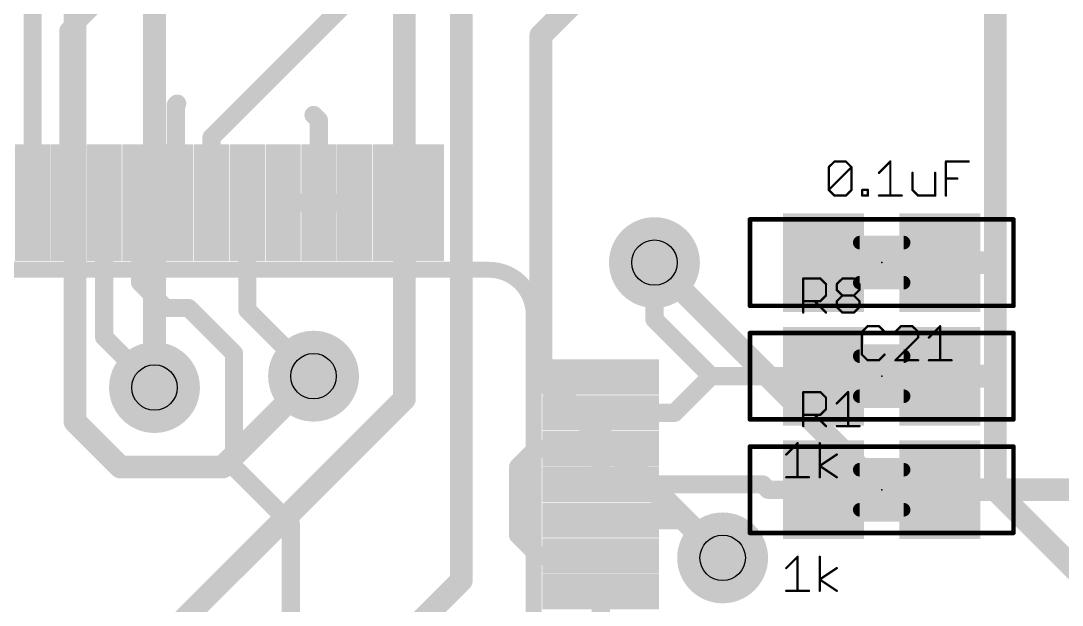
# Model space of a CAD drawing. Extents: x -27 to 80, y -11 to 53.
# Drawn here: x 31.02 to 42.66, y 21.57 to 28.1 of the extents above; entities that cross this region are included whole.
import ezdxf

# ---------------------------------------------------------------- set-up
doc = ezdxf.new("R2010")
doc.units = 0
for name, color, linetype in [('1', 12, 'CONTINUOUS'), ('16', 132, 'CONTINUOUS'), ('18', 110, 'CONTINUOUS'), ('21', 53, 'CONTINUOUS'), ('23', 53, 'CONTINUOUS'), ('25', 253, 'CONTINUOUS'), ('27', 253, 'CONTINUOUS'), ('29', 253, 'CONTINUOUS'), ('31', 253, 'CONTINUOUS'), ('35', 253, 'CONTINUOUS'), ('39', 12, 'CONTINUOUS'), ('44', 253, 'CONTINUOUS'), ('51', 53, 'CONTINUOUS')]:
    doc.layers.add(name, color=color, linetype=linetype)

# ---------------------------------------------------------------- blocks, each defined once
blk = doc.blocks.new('RECT')
blk.add_solid([(-0.5, -0.5), (0.5, -0.5), (-0.5, 0.5), (0.5, 0.5)])
blk = doc.blocks.new('ROUNDV')
at = {"const_width": 0.5}
blk.add_lwpolyline([(0, -0.25, 1), (0, 0.25, 1), (0, -0.25)], format="xyb", dxfattribs=at)

msp = doc.modelspace()

# ---------------------------------------------------------------- linework, layer by layer
at = {"layer": '1'}
for points, const_width in [([(33.15, 26.8), (40.64, 34.29)], 0.2032), ([(41.91, 25.4), (41.91, 29.21)], 0.254), ([(31.55, 27.994), (32.131, 28.575)], 0.2032), ([(31.15, 26.07), (31.15, 28.356)], 0.2032), ([(31.55, 26.07), (31.55, 27.994)], 0.2032), ([(32.75, 27.162), (32.766, 27.178)], 0.2032), ([(32.75, 26.07), (32.75, 27.162)], 0.2032), ([(34.35, 26.991), (34.29, 27.051)], 0.2032), ([(34.35, 26.07), (34.35, 26.991)], 0.2032), ([(33.15, 26.07), (33.15, 26.8)], 0.2032), ([(31.95, 24.565), (31.95, 26.07)], 0.2032), ([(32.35, 25.181), (32.35, 26.07)], 0.2032), ([(33.55, 24.87), (33.55, 26.07)], 0.2032), ([(34.35, 26.07), (33.95, 26.07)], 0.2032), ([(34.75, 26.07), (34.35, 26.07)], 0.2032), ([(38.1, 25.4), (38.1, 24.765)], 0.2032), ([(41.91, 25.4), (41.29, 25.4)], 0.254), ([(41.91, 24.13), (41.91, 25.4)], 0.254), ([(32.639, 24.892), (32.35, 25.181)], 0.2032), ([(32.893, 24.892), (32.639, 24.892)], 0.2032), ([(33.401, 24.384), (32.893, 24.892)], 0.2032), ([(34.29, 24.13), (33.55, 24.87)], 0.2032), ([(38.1, 24.765), (38.735, 24.13)], 0.2032), ([(32.512, 24.003), (31.95, 24.565)], 0.2032), ([(33.401, 23.114), (33.401, 24.384)], 0.2032), ([(38.735, 24.13), (38.325, 23.72)], 0.2032), ([(38.735, 24.13), (39.99, 24.13)], 0.2032), ([(41.91, 24.13), (41.29, 24.13)], 0.254), ([(41.91, 22.86), (41.91, 24.13)], 0.254), ([(38.325, 23.72), (37.5, 23.72)], 0.2032), ([(36.576, 23.114), (36.782, 23.32)], 0.2032), ([(36.782, 23.32), (37.5, 23.32)], 0.2032), ([(37.5, 23.32), (37.5, 22.92)], 0.2032), ([(34.036, 22.479), (33.401, 23.114)], 0.2032), ([(36.576, 22.352), (36.576, 23.114)], 0.2032), ([(37.5, 22.92), (39.31, 22.92)], 0.2032), ([(39.31, 22.92), (39.37, 22.86)], 0.2032), ([(39.37, 22.86), (39.99, 22.86)], 0.2032), ([(41.91, 22.86), (41.29, 22.86)], 0.254), ([(43.18, 21.59), (41.91, 22.86)], 0.254), ([(34.036, 20.32), (34.036, 22.479)], 0.2032), ([(37.5, 22.52), (38.44, 22.52)], 0.2032), ([(38.44, 22.52), (38.862, 22.098)], 0.2032), ([(36.808, 22.12), (36.576, 22.352)], 0.2032), ([(37.5, 22.12), (36.808, 22.12)], 0.2032), ([(37.5, 21.32), (37.5, 21.72)], 0.2032)]:
    msp.add_lwpolyline(points, dxfattribs=dict(at, const_width=const_width))
for points, const_width in [([(31.6008, 27.994, 1), (31.4992, 27.994)], 0.1016), ([(31.5141, 28.0299, 1), (31.5859, 27.9581)], 0.1016), ([(32.8008, 27.162, 1), (32.6992, 27.162)], 0.1016), ([(32.7141, 27.1979, 1), (32.7859, 27.1261)], 0.1016), ([(32.8019, 27.1421, 1), (32.7301, 27.2139)], 0.1016), ([(34.3259, 27.0869, 1), (34.2541, 27.0151)], 0.1016), ([(34.4008, 26.991, 1), (34.2992, 26.991)], 0.1016), ([(34.3141, 26.9551, 1), (34.3859, 27.0269)], 0.1016), ([(33.2008, 26.8, 1), (33.0992, 26.8)], 0.1016), ([(33.1141, 26.8359, 1), (33.1859, 26.7641)], 0.1016), ([(31.0992, 26.07, 1), (31.2008, 26.07)], 0.1016), ([(31.4992, 26.07, 1), (31.6008, 26.07)], 0.1016), ([(32.0008, 26.07, 1), (31.8992, 26.07)], 0.1016), ([(32.4008, 26.07, 1), (32.2992, 26.07)], 0.1016), ([(32.6992, 26.07, 1), (32.8008, 26.07)], 0.1016), ([(33.0992, 26.07, 1), (33.2008, 26.07)], 0.1016), ([(33.6008, 26.07, 1), (33.4992, 26.07)], 0.1016), ([(33.95, 26.1208, 1), (33.95, 26.0192)], 0.1016), ([(34.35, 26.1208, 1), (34.35, 26.0192)], 0.1016), ([(34.2992, 26.07, 1), (34.4008, 26.07)], 0.1016), ([(34.35, 26.0192, 1), (34.35, 26.1208)], 0.1016), ([(34.75, 26.0192, 1), (34.75, 26.1208)], 0.1016), ([(38.1508, 25.4, 1), (38.0492, 25.4)], 0.1016), ([(41.29, 25.4635, 1), (41.29, 25.3365)], 0.127), ([(41.9735, 25.4, 1), (41.8465, 25.4)], 0.127), ([(41.91, 25.3365, 1), (41.91, 25.4635)], 0.127), ([(41.8465, 25.4, 1), (41.9735, 25.4)], 0.127), ([(32.3859, 25.2169, 1), (32.3141, 25.1451)], 0.1016), ([(32.2992, 25.181, 1), (32.4008, 25.181)], 0.1016), ([(32.639, 24.9428, 1), (32.639, 24.8412)], 0.1016), ([(32.6031, 24.8561, 1), (32.6749, 24.9279)], 0.1016), ([(32.9289, 24.9279, 1), (32.8571, 24.8561)], 0.1016), ([(32.893, 24.8412, 1), (32.893, 24.9428)], 0.1016), ([(33.5859, 24.9059, 1), (33.5141, 24.8341)], 0.1016), ([(33.4992, 24.87, 1), (33.6008, 24.87)], 0.1016), ([(38.1359, 24.8009, 1), (38.0641, 24.7291)], 0.1016), ([(38.0492, 24.765, 1), (38.1508, 24.765)], 0.1016), ([(31.9859, 24.6009, 1), (31.9141, 24.5291)], 0.1016), ([(31.8992, 24.565, 1), (32.0008, 24.565)], 0.1016), ([(33.4518, 24.384, 1), (33.3502, 24.384)], 0.1016), ([(33.3651, 24.3481, 1), (33.4369, 24.4199)], 0.1016), ([(34.2541, 24.0941, 1), (34.3259, 24.1659)], 0.1016), ([(38.735, 24.1808, 1), (38.735, 24.0792)], 0.1016), ([(38.7709, 24.0941, 1), (38.6991, 24.1659)], 0.1016), ([(38.6991, 24.0941, 1), (38.7709, 24.1659)], 0.1016), ([(39.99, 24.0792, 1), (39.99, 24.1808)], 0.1016), ([(41.29, 24.1935, 1), (41.29, 24.0665)], 0.127), ([(41.9735, 24.13, 1), (41.8465, 24.13)], 0.127), ([(41.91, 24.0665, 1), (41.91, 24.1935)], 0.127), ([(41.8465, 24.13, 1), (41.9735, 24.13)], 0.127), ([(32.4761, 23.9671, 1), (32.5479, 24.0389)], 0.1016), ([(37.5, 23.7708, 1), (37.5, 23.6692)], 0.1016), ([(38.2891, 23.7559, 1), (38.3609, 23.6841)], 0.1016), ([(38.325, 23.6692, 1), (38.325, 23.7708)], 0.1016), ([(36.782, 23.3708, 1), (36.782, 23.2692)], 0.1016), ([(36.8179, 23.2841, 1), (36.7461, 23.3559)], 0.1016), ([(37.5508, 23.32, 1), (37.4492, 23.32)], 0.1016), ([(37.5, 23.2692, 1), (37.5, 23.3708)], 0.1016), ([(33.4369, 23.1499, 1), (33.3651, 23.0781)], 0.1016), ([(33.3502, 23.114, 1), (33.4518, 23.114)], 0.1016), ([(36.6268, 23.114, 1), (36.5252, 23.114)], 0.1016), ([(36.5401, 23.1499, 1), (36.6119, 23.0781)], 0.1016), ([(37.5, 22.9708, 1), (37.5, 22.8692)], 0.1016), ([(37.4492, 22.92, 1), (37.5508, 22.92)], 0.1016), ([(39.3459, 22.9559, 1), (39.2741, 22.8841)], 0.1016), ([(39.31, 22.8692, 1), (39.31, 22.9708)], 0.1016), ([(39.37, 22.9108, 1), (39.37, 22.8092)], 0.1016), ([(39.3341, 22.8241, 1), (39.4059, 22.8959)], 0.1016), ([(39.99, 22.8092, 1), (39.99, 22.9108)], 0.1016), ([(41.29, 22.9235, 1), (41.29, 22.7965)], 0.127), ([(41.9549, 22.9049, 1), (41.8651, 22.8151)], 0.127), ([(41.91, 22.7965, 1), (41.91, 22.9235)], 0.127), ([(41.8465, 22.86, 1), (41.9735, 22.86)], 0.127), ([(34.0868, 22.479, 1), (33.9852, 22.479)], 0.1016), ([(37.5, 22.5708, 1), (37.5, 22.4692)], 0.1016), ([(38.4759, 22.5559, 1), (38.4041, 22.4841)], 0.1016), ([(38.44, 22.4692, 1), (38.44, 22.5708)], 0.1016), ([(34.0001, 22.4431, 1), (34.0719, 22.5149)], 0.1016), ([(36.6119, 22.3879, 1), (36.5401, 22.3161)], 0.1016), ([(36.5252, 22.352, 1), (36.6268, 22.352)], 0.1016), ([(36.808, 22.1708, 1), (36.808, 22.0692)], 0.1016), ([(36.7721, 22.0841, 1), (36.8439, 22.1559)], 0.1016), ([(37.5, 22.0692, 1), (37.5, 22.1708)], 0.1016), ([(38.8261, 22.0621, 1), (38.8979, 22.1339)], 0.1016), ([(37.5508, 21.72, 1), (37.4492, 21.72)], 0.1016)]:
    msp.add_lwpolyline(points, format="xyb", dxfattribs=dict(at, const_width=const_width))
at = {"layer": '16', "const_width": 0.254}
for points in [[(36.83, 27.94), (49.53, 40.64)], [(35.941, 21.844), (35.941, 40.259)], [(32.512, 37.338), (32.512, 24.003)], [(31.623, 36.957), (31.623, 23.622)], [(35.306, 23.876), (35.306, 35.814)], [(36.83, 24.13), (36.83, 27.94)], [(40.64, 22.86), (38.1, 25.4)], [(33.274, 23.114), (34.29, 24.13)], [(38.862, 22.098), (36.83, 24.13)], [(32.258, 20.828), (35.306, 23.876)], [(31.623, 23.622), (32.131, 23.114)], [(32.131, 23.114), (33.274, 23.114)], [(43.18, 22.86), (40.64, 22.86)], [(33.147, 19.05), (35.941, 21.844)]]:
    msp.add_lwpolyline(points, dxfattribs=at)
at = {"layer": '16', "const_width": 0.127}
for points in [[(36.8935, 27.94, 1), (36.7665, 27.94)], [(36.7851, 27.9849, 1), (36.8749, 27.8951)], [(38.1449, 25.4449, 1), (38.0551, 25.3551)], [(34.3349, 24.0851, 1), (34.2451, 24.1749)], [(36.8749, 24.1749, 1), (36.7851, 24.0851)], [(36.7665, 24.13, 1), (36.8935, 24.13)], [(32.4485, 24.003, 1), (32.5755, 24.003)], [(35.3509, 23.8311, 1), (35.2611, 23.9209)], [(35.2425, 23.876, 1), (35.3695, 23.876)], [(31.6679, 23.6669, 1), (31.5781, 23.5771)], [(31.5595, 23.622, 1), (31.6865, 23.622)], [(32.131, 23.1775, 1), (32.131, 23.0505)], [(32.0861, 23.0691, 1), (32.1759, 23.1589)], [(33.2291, 23.1589, 1), (33.3189, 23.0691)], [(33.274, 23.0505, 1), (33.274, 23.1775)], [(40.64, 22.9235, 1), (40.64, 22.7965)], [(40.5951, 22.8151, 1), (40.6849, 22.9049)], [(38.8171, 22.0531, 1), (38.9069, 22.1429)], [(35.8775, 21.844, 1), (36.0045, 21.844)], [(35.9859, 21.7991, 1), (35.8961, 21.8889)]]:
    msp.add_lwpolyline(points, format="xyb", dxfattribs=at)
at = {"layer": '21'}
for points, const_width in [([(40.64, 25.3695), (40.64, 25.4305)], 0.4064), ([(36.25, 25.32), (27.25, 25.32)], 0.1778), ([(36.75, 15.82), (36.75, 24.82)], 0.1778)]:
    msp.add_lwpolyline(points, dxfattribs=dict(at, const_width=const_width))
for points, const_width in [([(40.7416, 25.4305, 1), (40.5384, 25.4305)], 0.2032), ([(36.25, 25.3645, 1), (36.25, 25.2755)], 0.0889), ([(36.75, 24.82, 0.4142), (36.25, 25.32)], 0.1778), ([(36.25, 25.2755, 1), (36.25, 25.3645)], 0.0889), ([(40.5384, 25.3695, 1), (40.7416, 25.3695)], 0.2032), ([(36.7944, 24.82, 1), (36.7056, 24.82)], 0.0889), ([(36.7056, 24.82, 1), (36.7944, 24.82)], 0.0889)]:
    msp.add_lwpolyline(points, format="xyb", dxfattribs=dict(at, const_width=const_width))
at = {"layer": '23'}
for p in [(40.64, 25.4), (40.64, 24.13), (40.64, 22.86)]:
    msp.add_point(p, dxfattribs=at)
at = {"layer": '25', "const_width": 0.0254}
for points in [[(39.7637, 24.8412), (39.7637, 25.2225)], [(39.7637, 25.2225), (39.9544, 25.2225)], [(39.9544, 25.2225), (40.0179, 25.159)], [(40.0179, 25.159), (40.0179, 25.0319)], [(40.1379, 25.159), (40.2015, 25.2225)], [(40.1379, 25.0954), (40.1379, 25.159)], [(40.2015, 25.2225), (40.3286, 25.2225)], [(40.3286, 25.2225), (40.3921, 25.159)], [(40.3921, 25.159), (40.3921, 25.0954)], [(40.0179, 25.0319), (39.9544, 24.9683)], [(40.2015, 25.0319), (40.1379, 25.0954)], [(40.1379, 24.9683), (40.2015, 25.0319)], [(40.2015, 25.0319), (40.3286, 25.0319)], [(40.3921, 25.0954), (40.3286, 25.0319)], [(40.3286, 25.0319), (40.3921, 24.9683)], [(39.9544, 24.9683), (39.7637, 24.9683)], [(39.8908, 24.9683), (40.0179, 24.8412)], [(40.1379, 24.9048), (40.1379, 24.9683)], [(40.2015, 24.8412), (40.1379, 24.9048)], [(40.3921, 24.9048), (40.3286, 24.8412)], [(40.3921, 24.9683), (40.3921, 24.9048)], [(40.3286, 24.8412), (40.2015, 24.8412)], [(40.4826, 24.6891), (40.4191, 24.6256)], [(40.6097, 24.6891), (40.4826, 24.6891)], [(40.6733, 24.6256), (40.6097, 24.6891)], [(40.8568, 24.6891), (40.7933, 24.6256)], [(40.9839, 24.6891), (40.8568, 24.6891)], [(41.0475, 24.6256), (40.9839, 24.6891)], [(41.1675, 24.562), (41.2946, 24.6891)], [(41.2946, 24.6891), (41.2946, 24.3078)], [(40.4191, 24.6256), (40.4191, 24.3714)], [(40.7933, 24.3078), (41.0475, 24.562)], [(41.0475, 24.562), (41.0475, 24.6256)], [(40.4191, 24.3714), (40.4826, 24.3078)], [(40.6097, 24.3078), (40.6733, 24.3714)], [(40.4826, 24.3078), (40.6097, 24.3078)], [(41.0475, 24.3078), (40.7933, 24.3078)], [(41.1675, 24.3078), (41.4217, 24.3078)], [(39.7637, 23.5712), (39.7637, 23.9525)], [(39.7637, 23.9525), (39.9544, 23.9525)], [(39.9544, 23.9525), (40.0179, 23.889)], [(40.0179, 23.889), (40.0179, 23.7619)], [(40.1379, 23.8254), (40.265, 23.9525)], [(40.265, 23.9525), (40.265, 23.5712)], [(40.0179, 23.7619), (39.9544, 23.6983)], [(39.9544, 23.6983), (39.7637, 23.6983)], [(39.8908, 23.6983), (40.0179, 23.5712)], [(40.1379, 23.5712), (40.3921, 23.5712)]]:
    msp.add_lwpolyline(points, dxfattribs=at)
at = {"layer": '25', "const_width": 0.0127}
for points in [[(39.77, 25.2225, 1), (39.7574, 25.2225)], [(39.7637, 25.2289, 1), (39.7637, 25.2162)], [(39.9589, 25.227, 1), (39.9499, 25.218)], [(39.9544, 25.2162, 1), (39.9544, 25.2289)], [(40.0243, 25.159, 1), (40.0116, 25.159)], [(40.0134, 25.1545, 1), (40.0224, 25.1635)], [(40.1334, 25.1635, 1), (40.1424, 25.1545)], [(40.1443, 25.159, 1), (40.1316, 25.159)], [(40.2015, 25.2289, 1), (40.2015, 25.2162)], [(40.2059, 25.218, 1), (40.197, 25.227)], [(40.3331, 25.227, 1), (40.3241, 25.218)], [(40.3286, 25.2162, 1), (40.3286, 25.2289)], [(40.3985, 25.159, 1), (40.3858, 25.159)], [(40.3876, 25.1545, 1), (40.3966, 25.1635)], [(40.0116, 25.0319, 1), (40.0243, 25.0319)], [(40.0224, 25.0274, 1), (40.0134, 25.0364)], [(40.1424, 25.0999, 1), (40.1334, 25.0909)], [(40.1316, 25.0954, 1), (40.1443, 25.0954)], [(40.2015, 25.0382, 1), (40.2015, 25.0255)], [(40.2059, 25.0274, 1), (40.197, 25.0364)], [(40.197, 25.0274, 1), (40.2059, 25.0364)], [(40.3331, 25.0364, 1), (40.3241, 25.0274)], [(40.3241, 25.0364, 1), (40.3331, 25.0274)], [(40.3286, 25.0255, 1), (40.3286, 25.0382)], [(40.3858, 25.0954, 1), (40.3985, 25.0954)], [(40.3966, 25.0909, 1), (40.3876, 25.0999)], [(39.7637, 24.9747, 1), (39.7637, 24.962)], [(39.8953, 24.9728, 1), (39.8863, 24.9638)], [(39.9499, 24.9728, 1), (39.9589, 24.9638)], [(39.9544, 24.962, 1), (39.9544, 24.9747)], [(40.1334, 24.9728, 1), (40.1424, 24.9638)], [(40.1424, 24.9092, 1), (40.1334, 24.9003)], [(40.1443, 24.9683, 1), (40.1316, 24.9683)], [(40.1316, 24.9048, 1), (40.1443, 24.9048)], [(40.3985, 24.9683, 1), (40.3858, 24.9683)], [(40.3858, 24.9048, 1), (40.3985, 24.9048)], [(40.3876, 24.9638, 1), (40.3966, 24.9728)], [(40.3966, 24.9003, 1), (40.3876, 24.9092)], [(39.7574, 24.8412, 1), (39.77, 24.8412)], [(40.0134, 24.8367, 1), (40.0224, 24.8457)], [(40.2015, 24.8476, 1), (40.2015, 24.8348)], [(40.197, 24.8367, 1), (40.2059, 24.8457)], [(40.3241, 24.8457, 1), (40.3331, 24.8367)], [(40.3286, 24.8348, 1), (40.3286, 24.8476)], [(40.4826, 24.6955, 1), (40.4826, 24.6828)], [(40.4871, 24.6846, 1), (40.4781, 24.6936)], [(40.6142, 24.6936, 1), (40.6053, 24.6846)], [(40.6097, 24.6828, 1), (40.6097, 24.6955)], [(40.8568, 24.6955, 1), (40.8568, 24.6828)], [(40.8613, 24.6846, 1), (40.8523, 24.6936)], [(40.9884, 24.6936, 1), (40.9795, 24.6846)], [(40.9839, 24.6828, 1), (40.9839, 24.6955)], [(41.3009, 24.6891, 1), (41.2882, 24.6891)], [(41.2991, 24.6846, 1), (41.2901, 24.6936)], [(40.4254, 24.6256, 1), (40.4127, 24.6256)], [(40.4146, 24.6301, 1), (40.4236, 24.6211)], [(40.6688, 24.6211, 1), (40.6778, 24.6301)], [(40.7888, 24.6301, 1), (40.7978, 24.6211)], [(41.0538, 24.6256, 1), (41.0412, 24.6256)], [(41.0412, 24.562, 1), (41.0538, 24.562)], [(41.043, 24.6211, 1), (41.052, 24.6301)], [(41.052, 24.5575, 1), (41.043, 24.5665)], [(41.163, 24.5665, 1), (41.172, 24.5575)], [(40.4236, 24.3758, 1), (40.4146, 24.3669)], [(40.4127, 24.3714, 1), (40.4254, 24.3714)], [(40.6778, 24.3669, 1), (40.6688, 24.3758)], [(40.4826, 24.3142, 1), (40.4826, 24.3014)], [(40.4781, 24.3033, 1), (40.4871, 24.3123)], [(40.6053, 24.3123, 1), (40.6142, 24.3033)], [(40.6097, 24.3014, 1), (40.6097, 24.3142)], [(40.7933, 24.3142, 1), (40.7933, 24.3014)], [(40.7888, 24.3123, 1), (40.7978, 24.3033)], [(41.0475, 24.3014, 1), (41.0475, 24.3142)], [(41.1675, 24.3142, 1), (41.1675, 24.3014)], [(41.2882, 24.3078, 1), (41.3009, 24.3078)], [(41.4217, 24.3014, 1), (41.4217, 24.3142)], [(39.7637, 23.9589, 1), (39.7637, 23.9462)], [(39.77, 23.9525, 1), (39.7574, 23.9525)], [(39.9589, 23.957, 1), (39.9499, 23.948)], [(39.9544, 23.9462, 1), (39.9544, 23.9589)], [(40.0243, 23.889, 1), (40.0116, 23.889)], [(40.0134, 23.8845, 1), (40.0224, 23.8935)], [(40.2714, 23.9525, 1), (40.2587, 23.9525)], [(40.2695, 23.948, 1), (40.2605, 23.957)], [(40.0116, 23.7619, 1), (40.0243, 23.7619)], [(40.0224, 23.7574, 1), (40.0134, 23.7664)], [(40.1334, 23.8299, 1), (40.1424, 23.8209)], [(39.7637, 23.7047, 1), (39.7637, 23.692)], [(39.8953, 23.7028, 1), (39.8863, 23.6938)], [(39.9499, 23.7028, 1), (39.9589, 23.6938)], [(39.9544, 23.692, 1), (39.9544, 23.7047)], [(39.7574, 23.5712, 1), (39.77, 23.5712)], [(40.0134, 23.5667, 1), (40.0224, 23.5757)], [(40.1379, 23.5776, 1), (40.1379, 23.5648)], [(40.2587, 23.5712, 1), (40.2714, 23.5712)], [(40.3921, 23.5648, 1), (40.3921, 23.5776)]]:
    msp.add_lwpolyline(points, format="xyb", dxfattribs=at)
at = {"layer": '27', "const_width": 0.0254}
for points in [[(40.0483, 26.4671), (40.1118, 26.5306)], [(40.1118, 26.5306), (40.2389, 26.5306)], [(40.2389, 26.5306), (40.3025, 26.4671)], [(40.6096, 26.4035), (40.7367, 26.5306)], [(40.7367, 26.5306), (40.7367, 26.1493)], [(41.358, 26.1493), (41.358, 26.5306)], [(41.358, 26.5306), (41.6122, 26.5306)], [(40.0483, 26.2129), (40.0483, 26.4671)], [(40.0483, 26.2129), (40.3025, 26.4671)], [(40.3025, 26.4671), (40.3025, 26.2129)], [(40.9838, 26.4035), (40.9838, 26.2129)], [(41.238, 26.1493), (41.238, 26.4035)], [(41.358, 26.34), (41.4851, 26.34)], [(40.1118, 26.1493), (40.0483, 26.2129)], [(40.3025, 26.2129), (40.2389, 26.1493)], [(40.4225, 26.1493), (40.4225, 26.2129)], [(40.4225, 26.2129), (40.486, 26.2129)], [(40.486, 26.2129), (40.486, 26.1493)], [(40.9838, 26.2129), (41.0473, 26.1493)], [(40.2389, 26.1493), (40.1118, 26.1493)], [(40.486, 26.1493), (40.4225, 26.1493)], [(40.6096, 26.1493), (40.8638, 26.1493)], [(41.0473, 26.1493), (41.238, 26.1493)], [(39.5732, 23.2539), (39.7003, 23.381)], [(39.7003, 23.381), (39.7003, 22.9997)], [(39.9474, 22.9997), (39.9474, 23.381)], [(39.9474, 23.1268), (40.1381, 23.2539)], [(40.1381, 22.9997), (39.9474, 23.1268)], [(39.5732, 22.9997), (39.8274, 22.9997)], [(39.5732, 21.9839), (39.7003, 22.111)], [(39.7003, 22.111), (39.7003, 21.7297)], [(39.9474, 21.7297), (39.9474, 22.111)], [(39.9474, 21.8568), (40.1381, 21.9839)], [(40.1381, 21.7297), (39.9474, 21.8568)], [(39.5732, 21.7297), (39.8274, 21.7297)]]:
    msp.add_lwpolyline(points, dxfattribs=at)
at = {"layer": '27', "const_width": 0.0127}
for points in [[(40.1118, 26.537, 1), (40.1118, 26.5243)], [(40.1163, 26.5261, 1), (40.1073, 26.5351)], [(40.2434, 26.5351, 1), (40.2344, 26.5261)], [(40.2389, 26.5243, 1), (40.2389, 26.537)], [(40.743, 26.5306, 1), (40.7303, 26.5306)], [(40.7412, 26.5261, 1), (40.7322, 26.5351)], [(41.358, 26.537, 1), (41.358, 26.5243)], [(41.3643, 26.5306, 1), (41.3516, 26.5306)], [(41.6122, 26.5243, 1), (41.6122, 26.537)], [(40.0546, 26.4671, 1), (40.0419, 26.4671)], [(40.0438, 26.4716, 1), (40.0528, 26.4626)], [(40.3088, 26.4671, 1), (40.2961, 26.4671)], [(40.307, 26.4626, 1), (40.298, 26.4716)], [(40.298, 26.4626, 1), (40.307, 26.4716)], [(40.6051, 26.408, 1), (40.6141, 26.399)], [(40.9901, 26.4035, 1), (40.9774, 26.4035)], [(41.2443, 26.4035, 1), (41.2316, 26.4035)], [(41.358, 26.3463, 1), (41.358, 26.3336)], [(41.4851, 26.3336, 1), (41.4851, 26.3463)], [(40.0528, 26.2173, 1), (40.0438, 26.2084)], [(40.0438, 26.2173, 1), (40.0528, 26.2084)], [(40.0419, 26.2129, 1), (40.0546, 26.2129)], [(40.2961, 26.2129, 1), (40.3088, 26.2129)], [(40.307, 26.2084, 1), (40.298, 26.2173)], [(40.4288, 26.2129, 1), (40.4161, 26.2129)], [(40.4225, 26.2192, 1), (40.4225, 26.2065)], [(40.4924, 26.2129, 1), (40.4797, 26.2129)], [(40.486, 26.2065, 1), (40.486, 26.2192)], [(40.9883, 26.2173, 1), (40.9793, 26.2084)], [(40.9774, 26.2129, 1), (40.9901, 26.2129)], [(40.1118, 26.1557, 1), (40.1118, 26.1429)], [(40.1073, 26.1448, 1), (40.1163, 26.1538)], [(40.2344, 26.1538, 1), (40.2434, 26.1448)], [(40.2389, 26.1429, 1), (40.2389, 26.1557)], [(40.4225, 26.1557, 1), (40.4225, 26.1429)], [(40.4161, 26.1493, 1), (40.4288, 26.1493)], [(40.4797, 26.1493, 1), (40.4924, 26.1493)], [(40.486, 26.1429, 1), (40.486, 26.1557)], [(40.6096, 26.1557, 1), (40.6096, 26.1429)], [(40.7303, 26.1493, 1), (40.743, 26.1493)], [(40.8638, 26.1429, 1), (40.8638, 26.1557)], [(41.0473, 26.1557, 1), (41.0473, 26.1429)], [(41.0428, 26.1448, 1), (41.0518, 26.1538)], [(41.2316, 26.1493, 1), (41.2443, 26.1493)], [(41.238, 26.1429, 1), (41.238, 26.1557)], [(41.3516, 26.1493, 1), (41.3643, 26.1493)], [(39.7067, 23.381, 1), (39.694, 23.381)], [(39.7048, 23.3765, 1), (39.6958, 23.3855)], [(39.9538, 23.381, 1), (39.9411, 23.381)], [(39.5687, 23.2584, 1), (39.5777, 23.2494)], [(40.1416, 23.2486, 1), (40.1345, 23.2592)], [(39.9509, 23.1321, 1), (39.9439, 23.1215)], [(39.9439, 23.1321, 1), (39.9509, 23.1215)], [(39.5732, 23.0061, 1), (39.5732, 22.9933)], [(39.694, 22.9997, 1), (39.7067, 22.9997)], [(39.8274, 22.9933, 1), (39.8274, 23.0061)], [(39.9411, 22.9997, 1), (39.9538, 22.9997)], [(40.1345, 22.9944, 1), (40.1416, 23.005)], [(39.7067, 22.111, 1), (39.694, 22.111)], [(39.7048, 22.1065, 1), (39.6958, 22.1155)], [(39.9538, 22.111, 1), (39.9411, 22.111)], [(39.5687, 21.9884, 1), (39.5777, 21.9794)], [(40.1416, 21.9786, 1), (40.1345, 21.9892)], [(39.9509, 21.8621, 1), (39.9439, 21.8515)], [(39.9439, 21.8621, 1), (39.9509, 21.8515)], [(39.5732, 21.7361, 1), (39.5732, 21.7233)], [(39.694, 21.7297, 1), (39.7067, 21.7297)], [(39.8274, 21.7233, 1), (39.8274, 21.7361)], [(39.9411, 21.7297, 1), (39.9538, 21.7297)], [(40.1345, 21.7244, 1), (40.1416, 21.735)]]:
    msp.add_lwpolyline(points, format="xyb", dxfattribs=at)
at = {"layer": '39', "const_width": 0.0508}
for points in [[(39.167, 24.917), (39.167, 25.883)], [(39.167, 25.883), (42.113, 25.883)], [(42.113, 25.883), (42.113, 24.917)], [(42.113, 24.917), (39.167, 24.917)], [(39.167, 24.613), (42.113, 24.613)], [(39.167, 23.647), (39.167, 24.613)], [(42.113, 24.613), (42.113, 23.647)], [(42.113, 23.647), (39.167, 23.647)], [(39.167, 23.343), (42.113, 23.343)], [(39.167, 22.377), (39.167, 23.343)], [(42.113, 23.343), (42.113, 22.377)], [(42.113, 22.377), (39.167, 22.377)]]:
    msp.add_lwpolyline(points, dxfattribs=at)
at = {"layer": '39', "const_width": 0.0254}
for points in [[(39.1797, 25.883, 1), (39.1543, 25.883)], [(39.167, 25.8957, 1), (39.167, 25.8703)], [(42.1257, 25.883, 1), (42.1003, 25.883)], [(42.113, 25.8703, 1), (42.113, 25.8957)], [(39.167, 24.9297, 1), (39.167, 24.9043)], [(39.1543, 24.917, 1), (39.1797, 24.917)], [(42.1003, 24.917, 1), (42.1257, 24.917)], [(42.113, 24.9043, 1), (42.113, 24.9297)], [(39.167, 24.6257, 1), (39.167, 24.6003)], [(39.1797, 24.613, 1), (39.1543, 24.613)], [(42.1257, 24.613, 1), (42.1003, 24.613)], [(42.113, 24.6003, 1), (42.113, 24.6257)], [(39.167, 23.6597, 1), (39.167, 23.6343)], [(39.1543, 23.647, 1), (39.1797, 23.647)], [(42.1003, 23.647, 1), (42.1257, 23.647)], [(42.113, 23.6343, 1), (42.113, 23.6597)], [(39.167, 23.3557, 1), (39.167, 23.3303)], [(39.1797, 23.343, 1), (39.1543, 23.343)], [(42.1257, 23.343, 1), (42.1003, 23.343)], [(42.113, 23.3303, 1), (42.113, 23.3557)], [(39.167, 22.3897, 1), (39.167, 22.3643)], [(39.1543, 22.377, 1), (39.1797, 22.377)], [(42.1003, 22.377, 1), (42.1257, 22.377)], [(42.113, 22.3643, 1), (42.113, 22.3897)]]:
    msp.add_lwpolyline(points, format="xyb", dxfattribs=at)
at = {"layer": '44'}
for centre in [(38.1, 25.4), (34.29, 24.13), (32.512, 24.003), (38.862, 22.098)]:
    msp.add_circle(centre, 0.254, dxfattribs=at)
at = {"layer": '51', "const_width": 0.1524}
for points in [[(40.395, 25.624), (40.885, 25.624)], [(40.885, 25.176), (40.395, 25.176)], [(40.395, 24.354), (40.885, 24.354)], [(40.885, 23.906), (40.395, 23.906)], [(40.395, 23.084), (40.885, 23.084)], [(40.885, 22.636), (40.395, 22.636)]]:
    msp.add_lwpolyline(points, dxfattribs=at)
at = {"layer": '51', "const_width": 0.0762}
for points in [[(40.395, 25.6621, 1), (40.395, 25.5859)], [(40.885, 25.5859, 1), (40.885, 25.6621)], [(40.395, 25.2141, 1), (40.395, 25.1379)], [(40.885, 25.1379, 1), (40.885, 25.2141)], [(40.395, 24.3921, 1), (40.395, 24.3159)], [(40.885, 24.3159, 1), (40.885, 24.3921)], [(40.395, 23.9441, 1), (40.395, 23.8679)], [(40.885, 23.8679, 1), (40.885, 23.9441)], [(40.395, 23.1221, 1), (40.395, 23.0459)], [(40.885, 23.0459, 1), (40.885, 23.1221)], [(40.395, 22.6741, 1), (40.395, 22.5979)], [(40.885, 22.5979, 1), (40.885, 22.6741)]]:
    msp.add_lwpolyline(points, format="xyb", dxfattribs=at)

# ---------------------------------------------------------------- block references
at = {"layer": '1'}
for p, xscale, yscale, rotation in [((31.15, 26.07), 1.1, 0.19, 270), ((31.55, 26.07), 1.1, 0.19, 270), ((31.95, 26.07), 1.1, 0.19, 270), ((32.35, 26.07), 1.1, 0.19, 270), ((32.75, 26.07), 1.1, 0.19, 270), ((33.15, 26.07), 1.1, 0.19, 270), ((33.55, 26.07), 1.1, 0.19, 270), ((33.95, 26.07), 1.1, 0.19, 270), ((34.35, 26.07), 1.1, 0.19, 270), ((34.75, 26.07), 1.1, 0.19, 270), ((35.15, 26.07), 1.1, 0.19, 270), ((35.55, 26.07), 1.1, 0.19, 270), ((39.99, 25.4), 0.7, 0.9, 180), ((41.29, 25.4), 0.7, 0.9, 180), ((37.5, 24.12), 1.1, 0.19, 180), ((37.5, 23.72), 1.1, 0.19, 180), ((37.5, 23.32), 1.1, 0.19, 180), ((37.5, 22.92), 1.1, 0.19, 180), ((37.5, 22.52), 1.1, 0.19, 180), ((37.5, 22.12), 1.1, 0.19, 180), ((37.5, 21.72), 1.1, 0.19, 180)]:
    msp.add_blockref('RECT', p, dxfattribs=dict(at, xscale=xscale, yscale=yscale, rotation=rotation))
at = {"layer": '1', "xscale": 0.7, "yscale": 0.9}
for p in [(39.99, 24.13), (41.29, 24.13), (39.99, 22.86), (41.29, 22.86)]:
    msp.add_blockref('RECT', p, dxfattribs=at)
at = {"layer": '18', "xscale": 1.016, "yscale": 1.016}
for p in [(38.1, 25.4), (38.1, 25.4), (34.29, 24.13), (34.29, 24.13), (32.512, 24.003), (32.512, 24.003), (38.862, 22.098), (38.862, 22.098)]:
    msp.add_blockref('ROUNDV', p, dxfattribs=at)
at = {"layer": '21', "xscale": 0.4064, "yscale": 0.7112}
for p in [(40.64, 24.13), (40.64, 22.86)]:
    msp.add_blockref('RECT', p, dxfattribs=at)
at = {"layer": '29'}
for p, xscale, yscale, rotation in [((31.15, 26.07), 1.3032, 0.3932, 270), ((31.55, 26.07), 1.3032, 0.3932, 270), ((31.95, 26.07), 1.3032, 0.3932, 270), ((32.35, 26.07), 1.3032, 0.3932, 270), ((32.75, 26.07), 1.3032, 0.3932, 270), ((33.15, 26.07), 1.3032, 0.3932, 270), ((33.55, 26.07), 1.3032, 0.3932, 270), ((33.95, 26.07), 1.3032, 0.3932, 270), ((34.35, 26.07), 1.3032, 0.3932, 270), ((34.75, 26.07), 1.3032, 0.3932, 270), ((35.15, 26.07), 1.3032, 0.3932, 270), ((35.55, 26.07), 1.3032, 0.3932, 270), ((39.99, 25.4), 0.9032, 1.1032, 180), ((41.29, 25.4), 0.9032, 1.1032, 180), ((37.5, 24.12), 1.3032, 0.3932, 180), ((37.5, 23.72), 1.3032, 0.3932, 180), ((37.5, 23.32), 1.3032, 0.3932, 180), ((37.5, 22.92), 1.3032, 0.3932, 180), ((37.5, 22.52), 1.3032, 0.3932, 180), ((37.5, 22.12), 1.3032, 0.3932, 180), ((37.5, 21.72), 1.3032, 0.3932, 180)]:
    msp.add_blockref('RECT', p, dxfattribs=dict(at, xscale=xscale, yscale=yscale, rotation=rotation))
at = {"layer": '29', "xscale": 0.9032, "yscale": 1.1032}
for p in [(39.99, 24.13), (41.29, 24.13), (39.99, 22.86), (41.29, 22.86)]:
    msp.add_blockref('RECT', p, dxfattribs=at)
at = {"layer": '31'}
for p, xscale, yscale, rotation in [((31.15, 26.07), 1.1, 0.19, 270), ((31.55, 26.07), 1.1, 0.19, 270), ((31.95, 26.07), 1.1, 0.19, 270), ((32.35, 26.07), 1.1, 0.19, 270), ((32.75, 26.07), 1.1, 0.19, 270), ((33.15, 26.07), 1.1, 0.19, 270), ((33.55, 26.07), 1.1, 0.19, 270), ((33.95, 26.07), 1.1, 0.19, 270), ((34.35, 26.07), 1.1, 0.19, 270), ((34.75, 26.07), 1.1, 0.19, 270), ((35.15, 26.07), 1.1, 0.19, 270), ((35.55, 26.07), 1.1, 0.19, 270), ((39.99, 25.4), 0.7, 0.9, 180), ((41.29, 25.4), 0.7, 0.9, 180), ((37.5, 24.12), 1.1, 0.19, 180), ((37.5, 23.72), 1.1, 0.19, 180), ((37.5, 23.32), 1.1, 0.19, 180), ((37.5, 22.92), 1.1, 0.19, 180), ((37.5, 22.52), 1.1, 0.19, 180), ((37.5, 22.12), 1.1, 0.19, 180), ((37.5, 21.72), 1.1, 0.19, 180)]:
    msp.add_blockref('RECT', p, dxfattribs=dict(at, xscale=xscale, yscale=yscale, rotation=rotation))
at = {"layer": '31', "xscale": 0.7, "yscale": 0.9}
for p in [(39.99, 24.13), (41.29, 24.13), (39.99, 22.86), (41.29, 22.86)]:
    msp.add_blockref('RECT', p, dxfattribs=at)
at = {"layer": '35', "xscale": 0.3998, "yscale": 0.6, "rotation": 180}
msp.add_blockref('RECT', (40.64, 25.4), dxfattribs=at)
at = {"layer": '35', "xscale": 0.3998, "yscale": 0.6}
for p in [(40.64, 24.13), (40.64, 22.86)]:
    msp.add_blockref('RECT', p, dxfattribs=at)
at = {"layer": '51'}
for p, xscale, yscale, rotation in [((31.15, 26.02), 0.6, 0.16, 270), ((31.55, 26.02), 0.6, 0.16, 270), ((31.95, 26.02), 0.6, 0.16, 270), ((32.35, 26.02), 0.6, 0.16, 270), ((32.75, 26.02), 0.6, 0.16, 270), ((33.15, 26.02), 0.6, 0.16, 270), ((33.55, 26.02), 0.6, 0.16, 270), ((33.95, 26.02), 0.6, 0.16, 270), ((34.35, 26.02), 0.6, 0.16, 270), ((34.75, 26.02), 0.6, 0.16, 270), ((35.15, 26.02), 0.6, 0.16, 270), ((35.55, 26.02), 0.6, 0.16, 270), ((40.2312, 25.4048), 0.3, 0.5999, 180), ((41.044, 25.4048), 0.3, 0.5999, 180), ((37.45, 24.12), 0.6, 0.16, 180), ((37.45, 23.72), 0.6, 0.16, 180), ((37.45, 23.32), 0.6, 0.16, 180), ((37.45, 22.92), 0.6, 0.16, 180), ((37.45, 22.52), 0.6, 0.16, 180), ((37.45, 22.12), 0.6, 0.16, 180), ((37.45, 21.72), 0.6, 0.16, 180)]:
    msp.add_blockref('RECT', p, dxfattribs=dict(at, xscale=xscale, yscale=yscale, rotation=rotation))
at = {"layer": '51', "xscale": 0.3, "yscale": 0.5999}
for p in [(40.236, 24.1252), (41.0488, 24.1252), (40.236, 22.8552), (41.0488, 22.8552)]:
    msp.add_blockref('RECT', p, dxfattribs=at)

doc.saveas('drawing.dxf')
